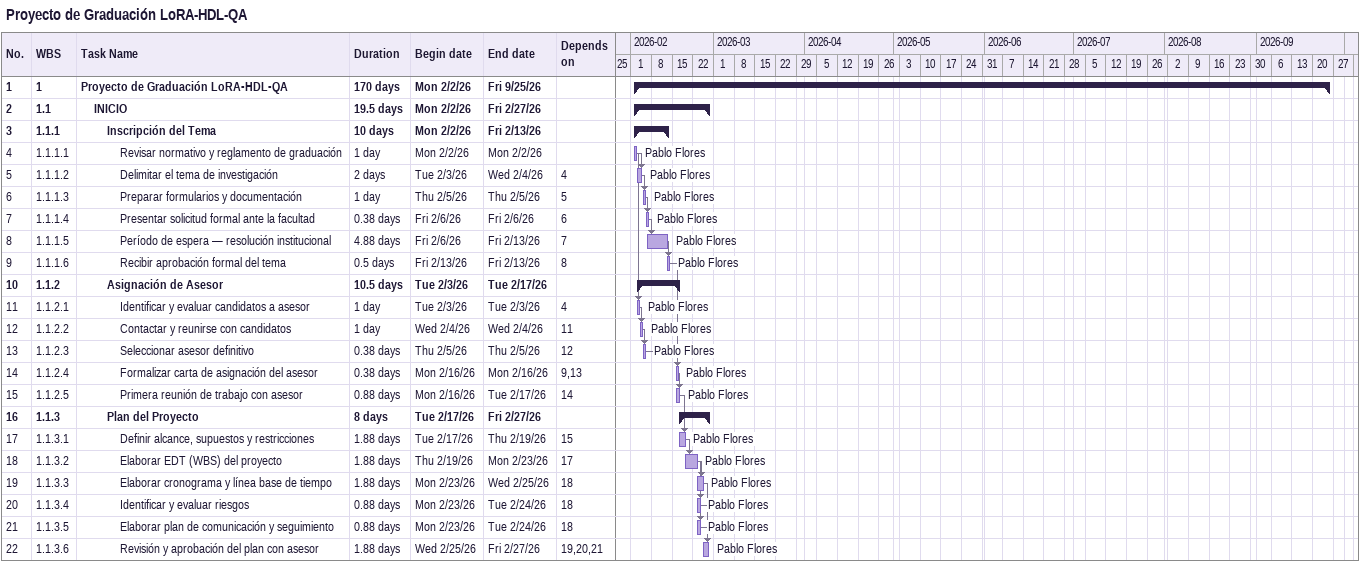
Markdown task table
Proyecto de Graduación LoRA-HDL-QA

| ID | WBS | Task | Duration | Start | Finish | Predecessors | Resources |
|---|---|---|---|---|---|---|---|
| 1 | 1 | **Proyecto de Graduación LoRA-HDL-QA** | 170d | 2026-02-02 | 2026-09-25 |  |  |
| 2 | 1.1 | **INICIO** | 19.5d | 2026-02-02 | 2026-02-27 |  |  |
| 3 | 1.1.1 | **Inscripción del Tema** | 10d | 2026-02-02 | 2026-02-13 |  |  |
| 4 | 1.1.1.1 | Revisar normativo y reglamento de graduación | 1d | 2026-02-02 | 2026-02-02 |  | Pablo Flores |
| 5 | 1.1.1.2 | Delimitar el tema de investigación | 2d | 2026-02-03 | 2026-02-04 | 4 | Pablo Flores |
| 6 | 1.1.1.3 | Preparar formularios y documentación | 1d | 2026-02-05 | 2026-02-05 | 5 | Pablo Flores |
| 7 | 1.1.1.4 | Presentar solicitud formal ante la facultad | 0.38d | 2026-02-06 | 2026-02-06 | 6 | Pablo Flores |
| 8 | 1.1.1.5 | Período de espera — resolución institucional | 4.88d | 2026-02-06 | 2026-02-13 | 7 | Pablo Flores |
| 9 | 1.1.1.6 | Recibir aprobación formal del tema | 0.5d | 2026-02-13 | 2026-02-13 | 8 | Pablo Flores |
| 10 | 1.1.2 | **Asignación de Asesor** | 10.5d | 2026-02-03 | 2026-02-17 |  |  |
| 11 | 1.1.2.1 | Identificar y evaluar candidatos a asesor | 1d | 2026-02-03 | 2026-02-03 | 4 | Pablo Flores |
| 12 | 1.1.2.2 | Contactar y reunirse con candidatos | 1d | 2026-02-04 | 2026-02-04 | 11 | Pablo Flores |
| 13 | 1.1.2.3 | Seleccionar asesor definitivo | 0.38d | 2026-02-05 | 2026-02-05 | 12 | Pablo Flores |
| 14 | 1.1.2.4 | Formalizar carta de asignación del asesor | 0.38d | 2026-02-16 | 2026-02-16 | 9, 13 | Pablo Flores |
| 15 | 1.1.2.5 | Primera reunión de trabajo con asesor | 0.88d | 2026-02-16 | 2026-02-17 | 14 | Pablo Flores |
| 16 | 1.1.3 | **Plan del Proyecto** | 8d | 2026-02-17 | 2026-02-27 |  |  |
| 17 | 1.1.3.1 | Definir alcance, supuestos y restricciones | 1.88d | 2026-02-17 | 2026-02-19 | 15 | Pablo Flores |
| 18 | 1.1.3.2 | Elaborar EDT (WBS) del proyecto | 1.88d | 2026-02-19 | 2026-02-23 | 17 | Pablo Flores |
| 19 | 1.1.3.3 | Elaborar cronograma y línea base de tiempo | 1.88d | 2026-02-23 | 2026-02-25 | 18 | Pablo Flores |
| 20 | 1.1.3.4 | Identificar y evaluar riesgos | 0.88d | 2026-02-23 | 2026-02-24 | 18 | Pablo Flores |
| 21 | 1.1.3.5 | Elaborar plan de comunicación y seguimiento | 0.88d | 2026-02-23 | 2026-02-24 | 18 | Pablo Flores |
| 22 | 1.1.3.6 | Revisión y aprobación del plan con asesor | 1.88d | 2026-02-25 | 2026-02-27 | 19, 20, 21 | Pablo Flores |
